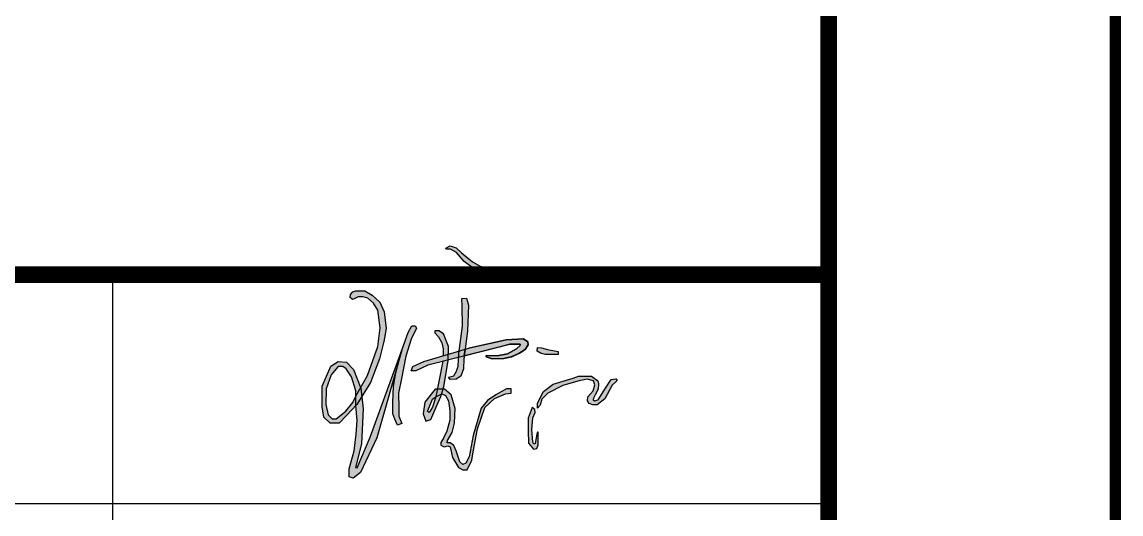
# Model space of a CAD drawing. Extents: x 447413 to 2975780, y -1432727 to 1301644.
# Drawn here: x 2368826 to 2372662, y -953628 to -951913 of the extents above; entities that cross this region are included whole.
import ezdxf

# ---------------------------------------------------------------- set-up
doc = ezdxf.new("R2010")
doc.units = 0
doc.header["$LTSCALE"] = 1000
doc.header["$MEASUREMENT"] = 0
doc.layers.add('图框', color=253, linetype='Continuous')
doc.layers.add('电子签', color=6, linetype='Continuous')

# ---------------------------------------------------------------- blocks, each defined once
blk = doc.blocks.new('A$C404F3CF8')
at = {"layer": '电子签'}
h = blk.add_hatch(color=256, dxfattribs=at)
h.paths.add_polyline_path([(573.4, 734.8), (551.7, 739.6), (524.8, 755.1), (486.5, 786.5), (468.5, 804.1), (446.5, 810.5), (431.7, 802.1), (433.9, 798.7), (448.4, 798.6), (469.5, 787.4), (496.2, 756.5), (527, 732.7), (570.5, 718.3), (591.8, 718.3), (594.4, 730.2)])
h.paths.add_polyline_path([(441.4, 460.2), (423.7, 504.4), (407.1, 513.9), (393.6, 513.9), (393.6, 507.2), (405.8, 493.9), (417.5, 472.3), (422.5, 451.5), (422.7, 427), (440.8, 432.4)])
h.paths.add_polyline_path([(440.8, 432.4), (355.3, 407.1), (316.5, 390.4), (310.9, 375.2), (327.6, 374.4), (369.6, 395.1), (440.4, 412.9)])
h.paths.add_polyline_path([(476.8, 422.1), (477.5, 434.8), (478.6, 443.6), (440.8, 432.4), (440.4, 412.9)])
h.paths.add_polyline_path([(499.4, 449.7), (478.6, 443.6), (477.5, 434.8), (476.8, 422.1), (496.4, 427)])
h.paths.add_polyline_path([(508.1, 513.7), (510.5, 604.2), (503.8, 628.2), (487.7, 627.5), (489, 599.2), (490.1, 531), (478.6, 443.6), (499.4, 449.7)])
h.paths.add_polyline_path([(495, 416.7), (496.4, 427), (476.8, 422.1), (475.3, 391), (469.4, 373.9), (460.2, 357.1), (441.8, 352.2), (447.2, 344.4), (468.1, 345.2), (484.5, 356.8), (493.4, 381.6)])
h.paths.add_polyline_path([(440.3, 410.2), (440.4, 412.9), (422, 408.3), (402.3, 311.4), (422.6, 311.4), (425.3, 320.6)])
h.paths.add_polyline_path([(422.6, 311.4), (402.3, 311.4), (396.8, 283.8), (417.2, 293.5)])
h.paths.add_polyline_path([(402.3, 311.4), (395.2, 311.4), (359.2, 265.5), (353, 225.1), (362, 199.3), (379.4, 205.4), (400.7, 253.5), (414.8, 285.4), (417.2, 293.5), (396.8, 283.8), (385.7, 247.9), (374.1, 230.1), (368.3, 233.8), (374.6, 249.9), (385, 276.1), (396.8, 283.8)])
h.paths.add_polyline_path([(426.8, 311.4), (422.6, 311.4), (417.2, 293.5), (418.5, 294.1), (430.8, 288.5), (441.8, 270.6), (446, 235.4), (445.7, 202.4), (435.8, 164.9), (423.9, 140.4), (414.1, 124.5), (414.1, 115.8), (426.2, 109.8), (439.1, 113), (446.9, 109.3), (455.3, 72.7), (475.7, 38.3), (491.5, 29.7), (506.4, 29.7), (523, 63), (527.8, 92.5), (542.3, 172.5), (567.8, 247), (602.2, 278.4), (640.6, 294.9), (659.5, 296.7), (659.5, 311.6), (644, 311.6), (606.3, 291.5), (577.5, 271.6), (555.4, 244.7), (527.1, 148.9), (513.6, 74.5), (502.3, 52.4), (491.7, 48.3), (480.6, 57.6), (468.2, 96.3), (460.2, 114.4), (447.3, 123.8), (436.8, 123.8), (437.2, 131.9), (453.7, 160.1), (462.6, 192.1), (464.1, 243.6), (450.9, 291)])
h.paths.add_polyline_path([(766.5, 276.6), (788.3, 297), (840.3, 323.2), (893, 338.8), (925.8, 345.4), (947.2, 339.6), (951.7, 326.4), (946, 305.1), (928, 284.2), (926.4, 269.7), (931.8, 261.2), (945.4, 256.1), (959.7, 256.1), (987, 277.1), (1012.8, 324.4), (1025.1, 336.5), (1030.3, 341.6), (1024.9, 347.1), (1009.3, 344.2), (989.6, 314.1), (963.4, 274), (951.1, 270.6), (945.6, 273.6), (947.4, 279.9), (953.4, 290.9), (963.5, 311.2), (964.6, 329.2), (962.9, 340.4), (940.7, 355.8), (895.1, 355.8), (876, 349.8), (806.9, 327.8), (773.4, 302.2), (752.1, 262), (752.1, 245.2), (761, 254.8)])
h.paths.add_polyline_path([(744.1, 230.1), (742, 240.5), (733.4, 246.8), (719.2, 209.5), (719.2, 165.3), (720.7, 122.9), (737.9, 102), (750, 103.7), (754.2, 116.5), (754.2, 129.8), (754.6, 160.7), (752.3, 161.4), (750, 154.1), (743.8, 122), (739.5, 119.2), (735.1, 125.9), (731.8, 170.5), (735.7, 210.6)])
h.paths.add_polyline_path([(823.8, 442.2), (786.4, 449.2), (765.6, 455.1), (752.2, 456.3), (750.9, 442.9), (762.4, 436.5), (780.2, 431.7), (805.6, 431.7), (823.8, 431.7), (823.8, 436.6)])
h = blk.add_hatch(color=256, dxfattribs=at)
h.paths.add_polyline_path([(201.3, 614), (175.2, 638.2), (149.6, 653.9), (116.2, 653.9), (107.8, 649.8), (99.3, 641.3), (98.3, 630), (106.6, 623.5), (111.5, 625.8), (126, 632.7), (143.6, 632.7), (159.9, 628), (179.3, 611), (194.6, 585.8), (202.3, 524.7), (194.7, 459.7), (158.7, 358.1), (134.6, 315.8), (135.3, 314.2), (138.4, 285.2), (168.5, 334.5), (200.4, 417.2), (215, 476.6), (223.7, 522.8), (216.8, 580.8)])
h.paths.add_polyline_path([(138.4, 285.2), (135.3, 314.2), (134.6, 315.8), (117.8, 286.3), (117.7, 253.5), (121.3, 257.3)], flags=17)
h.paths.add_polyline_path([(134.6, 315.8), (109.3, 379.3), (85.1, 405.1), (56.7, 407.9), (30.8, 390.8), (0.6, 321), (0, 249.8), (6, 213.6), (28.3, 192.6), (59.9, 192.6), (85.3, 219.4), (117.7, 253.5), (117.8, 286.3), (106.9, 264.7), (83.2, 234.3), (48.6, 207.5), (34.9, 207.5), (21.1, 221.9), (13.5, 256.9), (14.8, 312), (31.7, 360.3), (56.3, 390.2), (71.9, 390.2), (84.5, 381.4), (102.6, 354), (117.9, 305.5), (117.8, 286.3)])
h.paths.add_polyline_path([(138.4, 285.2), (121.3, 257.3), (117.7, 253.5), (122.8, 201.9), (119.1, 153.9), (112.2, 96), (94.7, 33.4), (95.1, 4.8), (108.1, 0), (133.6, 19.9), (190.6, 140.9), (276.9, 443.9), (277.4, 446.2), (228.3, 309.9), (168.4, 143.7), (121.9, 36.9), (117.2, 37.2), (138, 120.7), (143, 242.3)])
for points in [[(329.9, 524), (325.2, 532.1), (312.8, 532.1), (300.4, 508.3), (277.8, 447.3), (276.9, 443.9), (257.7, 367.3), (249.3, 321.8), (246.7, 264.6), (246.9, 225.2), (254.4, 206.7), (263.2, 184.9), (278.8, 191.2), (268.4, 217.1), (268.4, 244.9), (266.7, 296.5), (276.8, 348.4), (291.8, 425.9), (311, 484.9)], [(496.4, 427), (655.6, 467.8), (690.5, 468.1), (692.4, 464.4), (678.2, 451.2), (646.9, 434.5), (611.4, 427.1), (573.1, 428.5), (572.3, 423.1), (593.2, 416.2), (634.1, 417.5), (662.6, 424.2), (688.9, 436.6), (708.6, 449.3), (719.1, 464.9), (718, 476.3), (703.2, 486.6), (642.5, 482.4), (549.3, 461.9), (513.1, 453.8), (499.4, 449.7)]]:
    blk.add_hatch(color=256, dxfattribs=at).paths.add_polyline_path(points)
blk.add_line((642.5, 482.4), (703.2, 486.6), dxfattribs=at)
for points in [[(431.7, 802.1), (446.5, 810.5), (468.5, 804.1), (486.5, 786.5), (524.8, 755.1), (551.7, 739.6), (573.4, 734.8), (594.4, 730.2), (591.8, 718.3), (570.5, 718.3), (527, 732.7), (496.2, 756.5), (469.5, 787.4), (448.4, 798.6), (433.9, 798.7), (431.7, 802.1)], [(106.6, 623.5), (98.3, 630), (99.3, 641.3), (107.8, 649.8), (116.2, 653.9), (149.6, 653.9), (175.2, 638.2)], [(175.2, 638.2), (201.3, 614), (216.8, 580.8), (223.7, 522.8), (215, 476.6), (200.4, 417.2), (168.5, 334.5), (121.3, 257.3), (85.3, 219.4), (59.9, 192.6), (28.3, 192.6), (6, 213.6), (0, 249.8), (0.6, 321), (30.8, 390.8), (56.7, 407.9), (85.1, 405.1), (109.3, 379.3), (135.3, 314.2), (143, 242.3), (138, 120.7), (117.2, 37.2), (121.9, 36.9), (168.4, 143.7), (228.3, 309.9), (277.8, 447.3), (190.6, 140.9), (133.6, 19.9), (108.1, 0), (95.1, 4.8), (94.7, 33.4), (112.2, 96), (119.1, 153.9), (122.8, 201.9), (117.7, 253.5), (117.9, 305.5), (102.6, 354), (84.5, 381.4), (71.9, 390.2), (56.3, 390.2), (31.7, 360.3), (14.8, 312), (13.5, 256.9), (21.1, 221.9), (34.9, 207.5), (48.6, 207.5), (83.2, 234.3), (106.9, 264.7), (117.8, 286.3), (158.7, 358.1), (194.7, 459.7), (202.3, 524.7), (194.6, 585.8), (179.3, 611), (159.9, 628), (143.6, 632.7), (126, 632.7), (111.5, 625.8), (106.6, 623.5)], [(447.2, 344.4), (441.8, 352.2), (460.2, 357.1), (469.4, 373.9), (475.3, 391), (477.5, 434.8), (490.1, 531), (489, 599.2), (487.7, 627.5), (503.8, 628.2), (510.5, 604.2), (508.1, 513.7), (508.1, 513.7)], [(277.8, 447.3), (300.4, 508.3), (312.8, 532.1), (325.2, 532.1), (329.9, 524), (311, 484.9), (291.8, 425.9), (276.8, 348.4), (266.7, 296.5), (268.4, 244.9), (268.4, 217.1), (278.8, 191.2), (263.2, 184.9), (254.4, 206.7), (246.9, 225.2), (246.7, 264.6), (249.3, 321.8), (257.7, 367.3), (277.9, 448.1)], [(422, 408.3), (396.8, 283.8), (385.7, 247.9), (374.1, 230.1), (368.3, 233.8), (374.6, 249.9), (385, 276.1), (396.8, 283.8), (418.5, 294.1), (430.8, 288.5), (441.8, 270.6), (446, 235.4), (445.7, 202.4), (435.8, 164.9), (423.9, 140.4), (414.1, 124.5), (414.1, 115.8), (426.2, 109.8), (439.1, 113), (446.9, 109.3), (455.3, 72.7), (475.7, 38.3), (491.5, 29.7), (506.4, 29.7), (523, 63), (527.8, 92.5), (542.3, 172.5), (567.8, 247), (602.2, 278.4), (640.6, 294.9), (659.5, 296.7), (659.5, 311.6), (644, 311.6), (606.3, 291.5), (577.5, 271.6), (555.4, 244.7), (527.1, 148.9), (513.6, 74.5), (502.3, 52.4), (491.7, 48.3), (480.6, 57.6), (468.2, 96.3), (460.2, 114.4), (447.3, 123.8), (436.8, 123.8), (437.2, 131.9), (453.7, 160.1), (462.6, 192.1), (464.1, 243.6), (450.9, 291), (426.8, 311.4), (395.2, 311.4), (359.2, 265.5), (353, 225.1), (362, 199.3), (379.4, 205.4), (400.7, 253.5), (414.8, 285.4), (425.3, 320.6), (440.3, 410.2), (441.4, 460.2), (423.7, 504.4), (407.1, 513.9), (393.6, 513.9), (393.6, 507.2), (405.8, 493.9), (417.5, 472.3), (422.5, 451.5), (422.7, 427)], [(508.1, 513.7), (495, 416.7), (493.4, 381.6), (484.5, 356.8), (468.1, 345.2), (447.2, 344.4)], [(327.6, 374.4), (310.9, 375.2), (316.5, 390.4), (355.3, 407.1), (516, 454.6), (642.5, 482.4), (703.2, 486.6), (718, 476.3), (719.1, 464.9), (708.6, 449.3), (686.6, 435.1), (660.1, 423.1), (634.1, 417.5), (593.2, 416.2), (572.3, 423.1), (573.1, 428.5), (611.4, 427.1), (646.9, 434.5), (678.2, 451.2), (692.4, 464.4), (690.5, 468.1), (655.6, 467.8), (621.7, 458.5)], [(496.4, 427), (655.6, 467.8), (690.5, 468.1), (692.4, 464.4), (678.2, 451.2), (646.9, 434.5), (611.4, 427.1), (573.1, 428.5), (572.3, 423.1), (593.2, 416.2), (634.1, 417.5), (662.6, 424.2), (688.9, 436.6), (708.6, 449.3), (719.1, 464.9), (718, 476.3), (703.2, 486.6), (642.5, 482.4), (549.3, 461.9), (513.1, 453.8), (499.4, 449.7), (496.4, 427)], [(621.8, 458.5), (369.6, 395.1), (327.6, 374.4)], [(496.4, 427), (499.4, 449.7)], [(750.9, 442.9), (752.2, 456.3), (765.6, 455.1), (786.4, 449.2), (823.8, 442.2), (823.8, 436.6), (823.8, 431.7), (805.6, 431.7), (780.2, 431.7), (762.4, 436.5), (750.9, 442.9)], [(761, 254.8), (752.1, 245.2), (752.1, 262), (773.4, 302.2), (806.9, 327.8), (876, 349.8), (895.1, 355.8), (940.7, 355.8), (962.9, 340.4), (964.6, 329.2), (963.5, 311.2), (953.4, 290.9), (947.4, 279.9), (945.6, 273.6), (951.1, 270.6), (963.4, 274), (989.6, 314.1), (1009.3, 344.2), (1024.9, 347.1), (1030.3, 341.6), (1025.1, 336.5), (1012.8, 324.4), (987, 277.1), (959.7, 256.1), (945.4, 256.1), (931.8, 261.2), (926.4, 269.7), (928, 284.2), (946, 305.1), (951.7, 326.4), (947.2, 339.6), (925.8, 345.4), (893, 338.8), (840.3, 323.2), (788.3, 297), (766.5, 276.6), (761, 254.8)], [(733.4, 246.8), (719.2, 209.5), (719.2, 165.3), (720.7, 122.9), (737.9, 102), (750, 103.7), (754.2, 116.5), (754.2, 129.8), (754.6, 160.7), (752.3, 161.4), (750, 154.1), (743.8, 122), (739.5, 119.2), (735.1, 125.9), (731.8, 170.5), (735.7, 210.6), (744.1, 230.1), (742, 240.5), (733.4, 246.8)]]:
    blk.add_lwpolyline(points, dxfattribs=at)
blk = doc.blocks.new('zzzzzzzzzzzzvvvvvv')
at = {"layer": '电子签', "xscale": 1.5, "yscale": 1.5, "zscale": 1.5, "rotation": 270}
blk.add_blockref('A$C404F3CF8', (2636172.5, 651480.2, 378000), dxfattribs=at)
blk = doc.blocks.new('A$C6B0021A6')
at = {"layer": '图框', "color": 153}
for p, q in [((115420, 13420, -84000), (115420, 7820, -84000)), ((117920, 12620, -84000), (111420, 12620, -84000))]:
    blk.add_line(p, q, dxfattribs=at)
at = {"layer": '图框', "color": 2, "const_width": 40, "elevation": -84000}
blk.add_lwpolyline([(20, 84120), (118920, 84120), (118920, 20), (20, 20)], close=True, dxfattribs=at)
at = {"layer": '图框', "color": 153, "const_width": 58, "elevation": -84000}
for points in [[(111420, 83120), (117920, 83120), (117920, 1020), (111420, 1020)], [(111420, 30220), (117920, 30220), (117920, 1020), (111420, 1020)]]:
    blk.add_lwpolyline(points, close=True, dxfattribs=at)
blk.add_lwpolyline([(111420, 13420), (117920, 13420)], dxfattribs=at)
at = {"xscale": 0.6666666666666666, "yscale": 0.6666666666666666, "zscale": 0.6666666666666666, "rotation": 90}
blk.add_blockref('zzzzzzzzzzzzvvvvvv', (550471.6, -1744738.9, -336000), dxfattribs=at)

msp = doc.modelspace()

# ---------------------------------------------------------------- block references
msp.add_blockref('A$C6B0021A6', (2253722, -966213.1, 84000))

doc.saveas('drawing.dxf')
